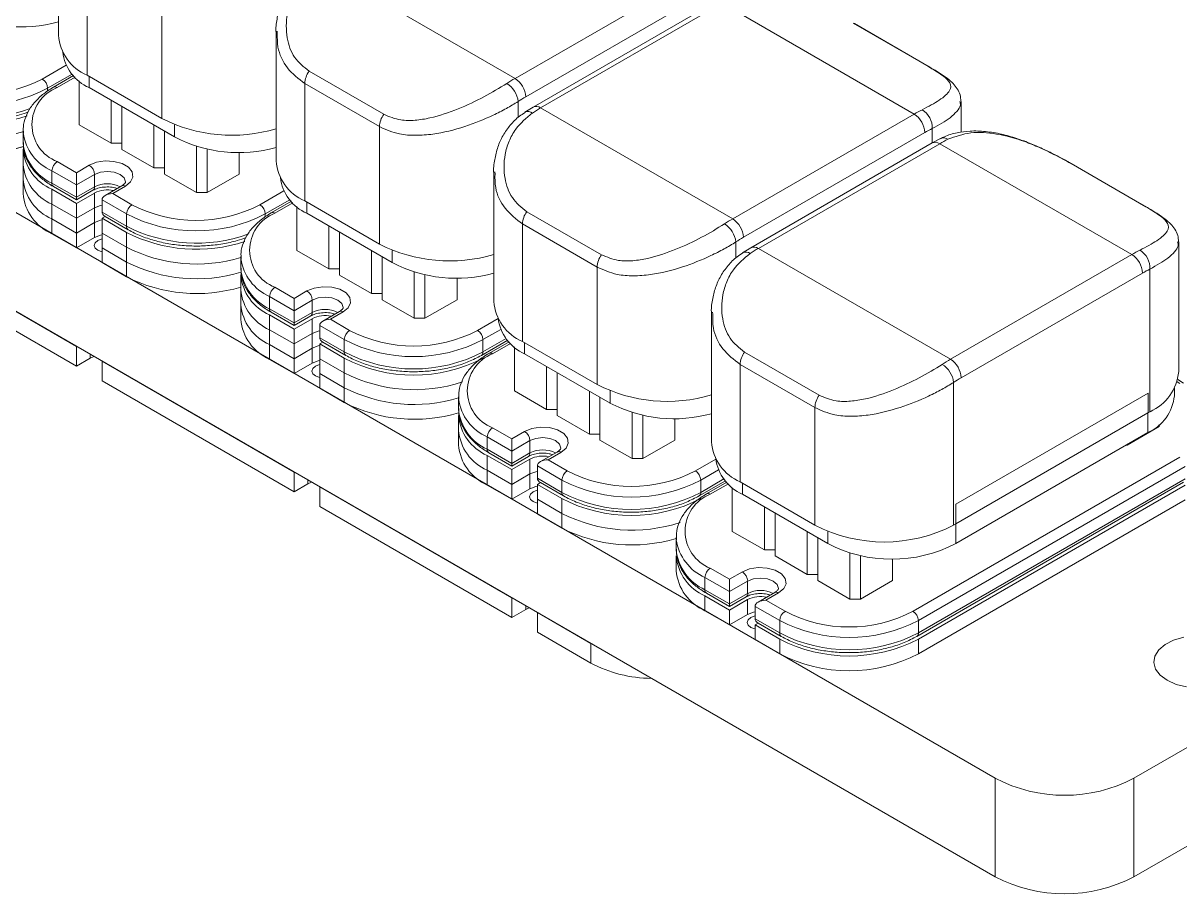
# Model space of a CAD drawing. Header units: millimetres. Extents: x 5 to 292, y 5 to 205.
# Drawn here: x 223.45 to 261.78, y 129.46 to 158.3 of the extents above; entities that cross this region are included whole.
import ezdxf

# ---------------------------------------------------------------- set-up
doc = ezdxf.new("R2010")
doc.units = ezdxf.units.MM

msp = doc.modelspace()

# ---------------------------------------------------------------- linework, layer by layer
at = {"color": 7, "linetype": 'Continuous', "lineweight": 15}
for p, q in [((188.415, 172.106), (255.661, 133.286)), ((188.415, 168.84), (255.661, 130.019)), ((224.622, 162.199), (224.622, 157.901)), ((225.573, 160.466), (225.573, 156.574)), ((233.387, 160.147), (239.751, 156.473)), ((239.751, 156.473), (245.761, 159.943)), ((246.115, 159.33), (240.104, 155.861)), ((228.048, 155.146), (228.048, 159.038)), ((246.36, 158.988), (240.349, 155.518)), ((246.61, 158.963), (240.599, 155.493)), ((246.61, 158.963), (252.974, 155.289)), ((253.433, 156.874), (250.959, 158.303)), ((253.471, 156.858), (250.996, 158.287)), ((231.834, 158.035), (231.834, 153.737)), ((231.875, 157.967), (231.872, 158.036)), ((225.128, 156.565), (224.458, 156.178)), ((225.313, 156.393), (225.313, 154.937)), ((225.573, 156.574), (228.048, 155.146)), ((232.927, 156.711), (235.402, 155.282)), ((228.473, 154.533), (225.644, 156.166)), ((235.261, 154.874), (232.786, 156.303)), ((232.786, 156.303), (232.786, 152.411)), ((226.374, 154.325), (226.374, 155.745)), ((254.527, 154.688), (254.527, 155.708)), ((226.727, 155.541), (226.727, 154.121)), ((240.349, 155.518), (240.078, 155.351)), ((240.599, 155.493), (246.963, 151.819)), ((246.963, 151.819), (252.974, 155.289)), ((225.313, 154.937), (226.374, 154.325)), ((227.788, 153.509), (227.788, 154.928)), ((235.261, 150.982), (235.261, 154.874)), ((223.455, 154.737), (223.455, 154.329)), ((223.457, 154.662), (223.455, 154.737)), ((228.141, 154.724), (228.141, 153.304)), ((253.327, 154.677), (247.317, 151.207)), ((253.847, 154.482), (253.572, 154.334)), ((223.455, 154.125), (223.455, 153.635)), ((226.727, 154.325), (226.374, 154.325)), ((226.727, 154.121), (227.788, 153.509)), ((229.202, 152.692), (229.202, 154.224)), ((229.556, 154.133), (229.556, 152.692)), ((253.572, 154.334), (247.562, 150.864)), ((253.822, 154.309), (247.812, 150.84)), ((253.822, 154.309), (260.186, 150.636)), ((224.583, 153.717), (225.22, 153.349)), ((230.616, 153.304), (230.616, 154.026)), ((223.455, 153.635), (223.455, 153.145)), ((225.22, 152.941), (224.407, 153.41)), ((224.407, 153.002), (224.407, 153.41)), ((225.22, 153.349), (225.644, 153.594)), ((228.141, 153.509), (227.788, 153.509)), ((228.141, 153.304), (229.202, 152.692)), ((229.556, 152.692), (230.616, 153.304)), ((239.047, 153.381), (239.047, 149.084)), ((239.088, 153.314), (239.084, 153.382)), ((260.646, 152.221), (258.171, 153.649)), ((260.684, 152.205), (258.209, 153.633)), ((223.455, 153.145), (223.455, 152.655)), ((224.407, 153.002), (225.22, 152.533)), ((225.821, 153.288), (225.22, 152.941)), ((225.22, 152.533), (225.22, 152.941)), ((225.821, 152.88), (225.821, 153.288)), ((226.721, 152.912), (226.172, 152.595)), ((225.22, 152.328), (224.407, 152.798)), ((224.407, 152.308), (224.407, 152.798)), ((224.458, 152.888), (225.22, 152.448)), ((225.22, 152.533), (225.821, 152.88)), ((225.22, 152.448), (225.769, 152.765)), ((225.821, 152.675), (225.22, 152.328)), ((225.821, 152.186), (225.821, 152.675)), ((226.846, 152.9), (226.422, 152.655)), ((226.422, 152.655), (227.058, 152.288)), ((229.556, 152.692), (229.202, 152.692)), ((225.22, 151.839), (224.407, 152.308)), ((224.407, 151.818), (224.407, 152.308)), ((225.22, 151.839), (225.22, 152.328)), ((225.821, 152.186), (225.22, 151.839)), ((225.821, 151.696), (225.821, 152.186)), ((226.882, 151.982), (226.068, 152.451)), ((226.068, 152.043), (226.068, 152.451)), ((232.341, 152.401), (231.671, 152.014)), ((232.526, 152.229), (232.526, 150.774)), ((232.786, 152.411), (235.261, 150.982)), ((225.22, 151.349), (224.407, 151.818)), ((224.407, 151.328), (224.407, 151.818)), ((225.22, 151.349), (225.22, 151.839)), ((226.068, 152.043), (226.882, 151.573)), ((226.068, 151.839), (226.172, 151.898)), ((226.882, 151.369), (226.068, 151.839)), ((226.068, 151.349), (226.068, 151.839)), ((226.172, 151.898), (226.933, 151.459)), ((226.882, 151.573), (226.882, 151.982)), ((235.685, 150.369), (232.857, 152.002)), ((240.14, 152.057), (242.615, 150.629)), ((225.821, 151.696), (225.22, 151.349)), ((225.821, 151.206), (225.821, 151.696)), ((233.586, 150.161), (233.586, 151.581)), ((233.94, 151.377), (233.94, 149.957)), ((242.473, 150.22), (239.998, 151.649)), ((239.998, 151.649), (239.998, 147.757)), ((218.856, 151.266), (225.22, 147.593)), ((225.22, 150.859), (224.407, 151.328)), ((225.22, 150.859), (225.22, 151.349)), ((225.821, 151.206), (225.22, 150.859)), ((226.882, 150.879), (226.068, 151.349)), ((226.068, 150.859), (226.068, 151.349)), ((226.882, 150.879), (226.882, 151.369)), ((261.739, 146.757), (261.739, 151.054)), ((218.856, 150.613), (225.22, 146.939)), ((226.882, 150.389), (226.068, 150.859)), ((226.068, 150.369), (226.068, 150.859)), ((226.882, 150.389), (226.882, 150.879)), ((232.526, 150.774), (233.586, 150.161)), ((235, 149.345), (235, 150.765)), ((247.562, 150.864), (247.29, 150.697)), ((247.812, 150.84), (254.176, 147.166)), ((254.176, 147.166), (260.186, 150.636)), ((226.882, 149.899), (226.068, 150.369)), ((226.882, 149.899), (226.882, 150.389)), ((230.667, 150.573), (230.667, 150.165)), ((230.67, 150.498), (230.667, 150.573)), ((235.354, 150.561), (235.354, 149.141)), ((230.667, 149.961), (230.667, 149.471)), ((233.94, 150.161), (233.586, 150.161)), ((233.94, 149.957), (235, 149.345)), ((236.415, 148.529), (236.415, 150.06)), ((236.768, 149.969), (236.768, 148.529)), ((237.829, 149.141), (237.829, 149.862)), ((242.473, 146.328), (242.473, 150.22)), ((260.54, 150.023), (254.529, 146.554)), ((260.787, 145.43), (260.787, 150.156)), ((230.667, 149.471), (230.667, 148.981)), ((231.796, 149.553), (232.432, 149.185)), ((232.432, 148.777), (231.619, 149.247)), ((231.619, 148.838), (231.619, 149.247)), ((232.432, 149.185), (232.857, 149.43)), ((233.033, 149.124), (232.432, 148.777)), ((233.033, 148.716), (233.033, 149.124)), ((235.354, 149.345), (235, 149.345)), ((235.354, 149.141), (236.415, 148.529)), ((236.768, 148.529), (237.829, 149.141)), ((230.667, 148.981), (230.667, 148.491)), ((231.619, 148.838), (232.432, 148.369)), ((231.671, 148.724), (232.432, 148.284)), ((232.432, 148.369), (232.432, 148.777)), ((232.432, 148.369), (233.033, 148.716)), ((233.934, 148.749), (233.384, 148.432)), ((234.059, 148.736), (233.634, 148.491)), ((246.259, 148.728), (246.259, 144.43)), ((246.3, 148.66), (246.297, 148.729)), ((232.432, 148.165), (231.619, 148.634)), ((231.619, 148.144), (231.619, 148.634)), ((232.432, 148.284), (232.982, 148.601)), ((233.033, 148.512), (232.432, 148.165)), ((233.033, 148.022), (233.033, 148.512)), ((233.634, 148.491), (234.271, 148.124)), ((236.768, 148.529), (236.415, 148.529)), ((232.432, 147.675), (231.619, 148.144)), ((231.619, 147.654), (231.619, 148.144)), ((232.432, 147.675), (232.432, 148.165)), ((233.033, 148.022), (232.432, 147.675)), ((233.033, 147.532), (233.033, 148.022)), ((234.094, 147.818), (233.281, 148.287)), ((233.281, 147.879), (233.281, 148.287)), ((225.22, 147.593), (225.22, 146.939)), ((232.432, 147.185), (231.619, 147.654)), ((231.619, 147.164), (231.619, 147.654)), ((232.432, 147.185), (232.432, 147.675)), ((233.281, 147.879), (234.094, 147.41)), ((233.281, 147.675), (233.384, 147.735)), ((234.094, 147.206), (233.281, 147.675)), ((233.281, 147.185), (233.281, 147.675)), ((233.384, 147.735), (234.146, 147.295)), ((234.094, 147.41), (234.094, 147.818)), ((238.638, 147.295), (239.508, 147.797)), ((238.69, 147.41), (238.69, 147.818)), ((239.553, 147.748), (238.883, 147.361)), ((239.738, 147.576), (239.738, 146.12)), ((239.998, 147.757), (242.473, 146.328)), ((225.22, 146.939), (225.68, 147.205)), ((225.68, 147.205), (225.799, 147.258)), ((232.432, 146.695), (231.619, 147.164)), ((233.033, 147.532), (232.432, 147.185)), ((232.432, 146.695), (232.432, 147.185)), ((233.033, 147.042), (233.033, 147.532)), ((234.094, 146.716), (233.281, 147.185)), ((233.281, 146.695), (233.281, 147.185)), ((234.094, 146.716), (234.094, 147.206)), ((242.898, 145.716), (240.069, 147.349)), ((247.352, 147.404), (249.827, 145.975)), ((226.068, 147.103), (232.432, 143.429)), ((226.068, 147.103), (226.068, 146.449)), ((233.033, 147.042), (232.432, 146.695)), ((240.799, 145.508), (240.799, 146.928)), ((249.686, 145.567), (247.211, 146.996)), ((247.211, 146.996), (247.211, 143.103)), ((226.068, 146.449), (232.432, 142.776)), ((234.094, 146.226), (233.281, 146.695)), ((233.281, 146.205), (233.281, 146.695)), ((234.094, 146.226), (234.094, 146.716)), ((241.152, 146.723), (241.152, 145.304)), ((254.282, 146.401), (254.282, 141.675)), ((261.902, 146.381), (261.707, 146.494)), ((234.094, 145.736), (233.281, 146.205)), ((234.094, 145.736), (234.094, 146.226)), ((239.738, 146.12), (240.799, 145.508)), ((242.213, 144.691), (242.213, 146.111)), ((254.359, 142.372), (260.723, 146.046)), ((260.723, 145.393), (260.723, 146.046)), ((261.595, 145.961), (261.595, 146.205)), ((237.88, 145.92), (237.88, 145.511)), ((237.882, 145.845), (237.88, 145.92)), ((242.566, 145.907), (242.566, 144.487)), ((237.88, 145.307), (237.88, 144.817)), ((241.152, 145.508), (240.799, 145.508)), ((241.152, 145.304), (242.213, 144.691)), ((243.627, 143.875), (243.627, 145.406)), ((243.981, 145.316), (243.981, 143.875)), ((249.686, 141.675), (249.686, 145.567)), ((254.282, 141.675), (260.787, 145.43)), ((260.717, 145.389), (254.353, 141.716)), ((254.359, 141.719), (260.723, 145.393)), ((260.717, 144.736), (260.717, 145.389)), ((239.008, 144.899), (239.645, 144.532)), ((245.041, 144.487), (245.041, 145.209)), ((260.034, 144.326), (261.095, 144.938)), ((261.095, 144.938), (261.095, 145.003)), ((237.88, 144.817), (237.88, 144.327)), ((239.645, 144.124), (238.832, 144.593)), ((238.832, 144.185), (238.832, 144.593)), ((239.645, 144.532), (240.069, 144.777)), ((242.566, 144.691), (242.213, 144.691)), ((242.566, 144.487), (243.627, 143.875)), ((243.981, 143.875), (245.041, 144.487)), ((260.717, 144.736), (254.353, 141.062)), ((238.832, 144.185), (239.645, 143.715)), ((240.246, 144.471), (239.645, 144.124)), ((239.645, 143.715), (239.645, 144.124)), ((240.246, 144.062), (240.246, 144.471)), ((241.146, 144.095), (240.597, 143.778)), ((260.034, 144.326), (260.006, 144.326)), ((260.034, 144.342), (260.034, 144.326)), ((239.645, 143.511), (238.832, 143.981)), ((238.832, 143.491), (238.832, 143.981)), ((238.883, 144.07), (239.645, 143.631)), ((239.645, 143.715), (240.246, 144.062)), ((239.645, 143.631), (240.194, 143.948)), ((240.246, 143.858), (239.645, 143.511)), ((240.246, 143.368), (240.246, 143.858)), ((241.271, 144.083), (240.847, 143.838)), ((240.847, 143.838), (241.483, 143.471)), ((243.981, 143.875), (243.627, 143.875)), ((252.938, 138.817), (261.777, 143.919)), ((232.432, 143.429), (232.432, 142.776)), ((239.645, 143.021), (238.832, 143.491)), ((238.832, 143.001), (238.832, 143.491)), ((239.645, 143.021), (239.645, 143.511)), ((240.246, 143.368), (239.645, 143.021)), ((240.246, 142.878), (240.246, 143.368)), ((241.307, 143.164), (240.493, 143.634)), ((240.493, 143.225), (240.493, 143.634)), ((261.954, 143.613), (253.115, 138.511)), ((232.432, 142.776), (232.892, 143.041)), ((232.892, 143.041), (233.012, 143.094)), ((239.645, 142.531), (238.832, 143.001)), ((239.645, 142.531), (239.645, 143.021)), ((240.493, 143.225), (241.307, 142.756)), ((240.493, 143.021), (240.597, 143.081)), ((241.307, 142.552), (240.493, 143.021)), ((240.493, 142.531), (240.493, 143.021)), ((240.597, 143.081), (241.358, 142.642)), ((241.307, 142.756), (241.307, 143.164)), ((245.851, 142.642), (246.721, 143.144)), ((245.903, 142.756), (245.903, 143.164)), ((246.766, 143.094), (246.096, 142.707)), ((247.211, 143.103), (249.686, 141.675)), ((253.063, 137.988), (261.902, 143.091)), ((253.115, 138.102), (261.954, 143.205)), ((261.954, 143.001), (253.115, 137.898)), ((233.281, 142.939), (239.645, 139.265)), ((233.281, 142.939), (233.281, 142.286)), ((240.246, 142.878), (239.645, 142.531)), ((246.95, 142.922), (246.95, 141.466)), ((250.11, 141.062), (247.282, 142.695)), ((233.281, 142.286), (239.645, 138.612)), ((241.307, 142.062), (240.493, 142.531)), ((240.493, 142.041), (240.493, 142.531)), ((241.307, 142.062), (241.307, 142.552)), ((248.011, 140.854), (248.011, 142.274)), ((261.954, 142.511), (253.115, 137.408)), ((254.359, 142.372), (254.359, 141.719)), ((241.307, 141.572), (240.493, 142.041)), ((241.307, 141.572), (241.307, 142.062)), ((248.365, 142.07), (248.365, 140.65)), ((246.95, 141.466), (248.011, 140.854)), ((249.425, 140.038), (249.425, 141.458)), ((254.353, 141.062), (254.353, 141.716)), ((245.092, 141.266), (245.092, 140.858)), ((245.095, 141.191), (245.092, 141.266)), ((249.779, 141.253), (249.779, 139.834)), ((245.092, 140.654), (245.092, 140.164)), ((248.365, 140.854), (248.011, 140.854)), ((248.365, 140.65), (249.425, 140.038)), ((250.84, 139.221), (250.84, 140.753)), ((251.193, 140.662), (251.193, 139.221)), ((252.254, 139.834), (252.254, 140.555)), ((246.857, 139.47), (246.044, 139.939)), ((246.044, 139.531), (246.044, 139.939)), ((246.221, 140.246), (246.857, 139.878)), ((246.857, 139.878), (247.282, 140.123)), ((249.779, 140.038), (249.425, 140.038)), ((246.044, 139.531), (246.857, 139.062)), ((247.458, 139.817), (246.857, 139.47)), ((247.458, 139.409), (247.458, 139.817)), ((249.779, 139.834), (250.84, 139.221)), ((251.193, 139.221), (252.254, 139.834)), ((239.645, 139.265), (239.645, 138.612)), ((246.857, 138.858), (246.044, 139.327)), ((246.044, 138.837), (246.044, 139.327)), ((246.096, 139.417), (246.857, 138.977)), ((246.857, 139.062), (246.857, 139.47)), ((246.857, 139.062), (247.458, 139.409)), ((246.857, 138.977), (247.407, 139.294)), ((247.458, 139.205), (246.857, 138.858)), ((247.458, 138.715), (247.458, 139.205)), ((248.359, 139.442), (247.809, 139.125)), ((248.484, 139.429), (248.059, 139.184)), ((248.059, 139.184), (248.696, 138.817)), ((251.193, 139.221), (250.84, 139.221)), ((239.645, 138.612), (240.104, 138.877)), ((240.104, 138.877), (240.224, 138.931)), ((240.493, 138.775), (242.261, 137.755)), ((240.493, 138.775), (240.493, 138.122)), ((246.857, 138.368), (246.044, 138.837)), ((246.857, 138.368), (246.857, 138.858)), ((248.519, 138.511), (247.706, 138.98)), ((247.706, 138.572), (247.706, 138.98)), ((247.458, 138.715), (246.857, 138.368)), ((247.706, 138.572), (248.519, 138.102)), ((247.706, 138.368), (247.809, 138.428)), ((248.519, 137.898), (247.706, 138.368)), ((247.706, 137.878), (247.706, 138.368)), ((247.809, 138.428), (248.571, 137.988)), ((248.519, 138.102), (248.519, 138.511)), ((253.115, 138.102), (253.115, 138.511)), ((260.257, 133.286), (269.096, 138.388)), ((240.493, 138.122), (242.261, 137.102)), ((242.261, 137.755), (242.261, 137.102)), ((248.519, 137.408), (247.706, 137.878)), ((248.519, 137.408), (248.519, 137.898)), ((253.115, 137.408), (253.115, 137.898)), ((260.257, 130.019), (269.096, 135.122)), ((255.661, 133.286), (255.661, 130.019)), ((260.257, 133.286), (260.257, 130.019))]:
    msp.add_line(p, q, dxfattribs=at)
at = {"color": 8, "linetype": 'Continuous', "lineweight": 15}
for p, q in [((224.089, 156.451), (224.883, 156.91)), ((225.082, 156.617), (224.265, 156.145)), ((225.181, 156.511), (224.583, 156.166)), ((225.644, 156.166), (225.644, 156.533)), ((224.265, 156.056), (224.265, 156.145)), ((239.857, 155.708), (239.857, 155.18)), ((228.473, 154.533), (228.473, 154.939)), ((253.575, 154.336), (253.575, 154.81)), ((231.301, 152.288), (232.096, 152.747)), ((232.294, 152.453), (231.478, 151.982)), ((232.394, 152.347), (231.796, 152.002)), ((232.857, 152.002), (232.857, 152.37)), ((231.478, 151.893), (231.478, 151.982)), ((247.069, 151.055), (247.069, 150.526)), ((235.685, 150.369), (235.685, 150.776)), ((238.513, 148.124), (239.192, 148.516)), ((239.278, 148.157), (238.69, 147.818)), ((238.69, 147.41), (239.461, 147.855)), ((239.606, 147.694), (239.008, 147.348)), ((240.069, 147.349), (240.069, 147.716)), ((225.68, 147.327), (225.68, 147.205)), ((261.777, 146.369), (261.687, 146.421)), ((242.898, 145.716), (242.898, 146.122)), ((245.726, 143.471), (246.405, 143.862)), ((246.491, 143.504), (245.903, 143.164)), ((232.892, 143.164), (232.892, 143.041)), ((245.903, 142.756), (246.673, 143.201)), ((246.819, 143.04), (246.221, 142.695)), ((247.282, 142.695), (247.282, 143.063)), ((250.11, 141.062), (250.11, 141.468)), ((240.104, 139), (240.104, 138.877))]:
    msp.add_line(p, q, dxfattribs=at)
at = {"color": 7, "linetype": 'Continuous', "lineweight": 15, "flags": 128}
for points in [[(250.996, 158.287), (250.99, 158.291), (250.959, 158.303)], [(253.433, 156.874), (253.465, 156.862), (253.471, 156.858)], [(225.644, 153.594), (225.886, 153.692), (226.171, 153.736), (226.465, 153.721), (226.733, 153.649), (226.941, 153.529), (227.066, 153.374), (227.092, 153.204), (227.016, 153.04), (226.846, 152.9)], [(225.22, 153.349), (225.22, 153.311), (225.22, 153.267), (225.22, 153.22), (225.22, 153.17), (225.22, 153.12), (225.22, 153.07), (225.22, 153.023), (225.22, 152.979), (225.22, 152.941)], [(258.209, 153.633), (258.202, 153.637), (258.171, 153.649)], [(225.22, 152.533), (225.22, 152.497), (225.22, 152.47), (225.22, 152.454), (225.22, 152.448), (225.22, 152.448)], [(226.068, 152.272), (226.016, 152.261), (225.821, 152.186)], [(226.068, 152.272), (226.016, 152.261), (225.821, 152.186)], [(260.646, 152.221), (260.677, 152.208), (260.684, 152.205)], [(226.068, 151.782), (226.016, 151.771), (225.821, 151.696)], [(226.068, 151.782), (226.016, 151.771), (225.821, 151.696)], [(226.068, 151.156), (226.057, 151.154), (225.927, 151.104), (225.84, 151.029), (225.81, 150.94), (225.84, 150.852), (225.927, 150.777)], [(226.068, 151.292), (226.016, 151.281), (225.821, 151.206)], [(225.927, 150.777), (226.057, 150.727), (226.068, 150.724)], [(232.857, 149.43), (233.098, 149.528), (233.384, 149.572), (233.678, 149.557), (233.945, 149.485), (234.154, 149.365), (234.279, 149.21), (234.304, 149.041), (234.228, 148.876), (234.059, 148.736)], [(232.432, 149.185), (232.432, 149.147), (232.432, 149.103), (232.432, 149.056), (232.432, 149.006), (232.432, 148.956), (232.432, 148.907), (232.432, 148.859), (232.432, 148.816), (232.432, 148.777)], [(232.432, 148.369), (232.432, 148.333), (232.432, 148.306), (232.432, 148.29), (232.432, 148.284), (232.432, 148.284)], [(233.281, 148.108), (233.228, 148.097), (233.033, 148.022)], [(233.281, 148.108), (233.228, 148.097), (233.033, 148.022)], [(233.281, 147.618), (233.228, 147.607), (233.033, 147.532)], [(233.281, 147.618), (233.228, 147.607), (233.033, 147.532)], [(233.281, 146.993), (233.269, 146.99), (233.139, 146.94), (233.053, 146.865), (233.022, 146.777), (233.053, 146.688), (233.139, 146.613)], [(233.278, 147.128), (233.228, 147.117), (233.033, 147.042)], [(233.139, 146.613), (233.269, 146.563), (233.281, 146.561)], [(240.069, 144.777), (240.311, 144.875), (240.596, 144.919), (240.89, 144.904), (241.158, 144.832), (241.366, 144.711), (241.491, 144.557), (241.517, 144.387), (241.441, 144.222), (241.271, 144.083)], [(239.645, 144.532), (239.645, 144.493), (239.645, 144.45), (239.645, 144.402), (239.645, 144.353), (239.645, 144.303), (239.645, 144.253), (239.645, 144.206), (239.645, 144.162), (239.645, 144.124)], [(239.645, 143.715), (239.645, 143.679), (239.645, 143.653), (239.645, 143.636), (239.645, 143.631), (239.645, 143.631)], [(240.493, 143.454), (240.441, 143.443), (240.246, 143.368)], [(240.493, 143.454), (240.441, 143.443), (240.246, 143.368)], [(240.493, 142.964), (240.441, 142.953), (240.246, 142.878)], [(240.493, 142.829), (240.482, 142.826), (240.352, 142.776), (240.265, 142.701), (240.235, 142.613), (240.265, 142.525), (240.352, 142.45)], [(240.352, 142.45), (240.482, 142.4), (240.493, 142.397)], [(247.282, 140.123), (247.523, 140.221), (247.809, 140.265), (248.103, 140.25), (248.37, 140.178), (248.579, 140.058), (248.704, 139.903), (248.729, 139.733), (248.653, 139.569), (248.484, 139.429)], [(246.857, 139.878), (246.857, 139.84), (246.857, 139.796), (246.857, 139.749), (246.857, 139.699), (246.857, 139.649), (246.857, 139.599), (246.857, 139.552), (246.857, 139.509), (246.857, 139.47)], [(246.857, 139.062), (246.857, 139.026), (246.857, 138.999), (246.857, 138.983), (246.857, 138.977), (246.857, 138.977)], [(247.706, 138.801), (247.653, 138.79), (247.458, 138.715)], [(247.706, 138.665), (247.694, 138.663), (247.564, 138.613), (247.478, 138.538), (247.447, 138.449), (247.478, 138.361), (247.564, 138.286)], [(247.564, 138.286), (247.694, 138.236), (247.706, 138.233)], [(261.906, 137.958), (261.571, 137.859), (261.289, 137.716), (261.077, 137.536), (260.95, 137.332), (260.914, 137.116), (260.973, 136.901), (261.123, 136.702), (261.353, 136.531)], [(261.353, 136.531), (261.65, 136.398), (261.995, 136.311)]]:
    msp.add_lwpolyline(points, dxfattribs=at)
at = {"color": 8, "linetype": 'Continuous', "lineweight": 15, "flags": 128}
for points in [[(226.845, 153.044), (226.8, 153.175), (226.669, 153.288), (226.475, 153.363), (226.245, 153.389), (226.016, 153.363), (225.821, 153.288)], [(234.058, 148.88), (234.012, 149.012), (233.882, 149.124), (233.687, 149.199), (233.458, 149.226), (233.228, 149.199), (233.033, 149.124)], [(241.27, 144.226), (241.224, 144.358), (241.094, 144.471), (240.9, 144.546), (240.67, 144.572), (240.441, 144.546), (240.246, 144.471)], [(248.483, 139.573), (248.437, 139.705), (248.307, 139.817), (248.112, 139.892), (247.883, 139.918), (247.653, 139.892), (247.458, 139.817)]]:
    msp.add_lwpolyline(points, dxfattribs=at)
at = {"color": 7, "linetype": 'Continuous', "lineweight": 15}
for centre, radius, start, end in [((223.39, 162.802), 4.625, 242.5821, 285.4499), ((226.207, 158.034), 1.591, 184.7822, 246.538), ((226.24, 157.525), 1.484, 186.9058, 246.3328), ((221.967, 160.523), 4.591, 242.4806, 297.5195), ((223.881, 156.128), 0.384, 2.605, 57.3951), ((233.535, 156.272), 0.75, 144.149, 177.6386), ((242.56, 151.612), 5.615, 120.0245, 123.2789), ((239.337, 155.826), 0.768, 2.6057, 57.3943), ((221.967, 160.556), 4.974, 242.4805, 297.5195), ((225.061, 154.941), 1.315, 111.3126, 248.6874), ((239.044, 155.613), 0.818, 6.6843, 57.8762), ((242.666, 151.429), 5.119, 120.0243, 123.2789), ((221.988, 160.08), 5.104, 242.9831, 288.2243), ((236.01, 154.843), 0.75, 144.149, 177.6386), ((243.409, 150.632), 5.614, 120.0243, 123.2789), ((255.512, 150.898), 5.072, 116.5446, 120.0274), ((252.56, 154.642), 0.768, 2.6061, 57.394), ((252.848, 154.827), 0.727, 358.6985, 56.893), ((221.988, 159.595), 5.108, 243.0039, 286.9091), ((230.367, 159.698), 5.109, 243.0069, 286.6858), ((221.988, 159.105), 5.108, 243.0035, 286.935), ((221.988, 159.105), 5.109, 243.0063, 286.7282), ((230.602, 158.638), 4.625, 242.5821, 285.4499), ((255.642, 150.673), 4.625, 116.5448, 120.0271), ((256.361, 149.918), 5.072, 116.5449, 120.0272), ((225.04, 154.257), 1.591, 184.7822, 246.538), ((224.791, 153.393), 0.384, 122.6055, 177.3946), ((233.419, 153.87), 1.591, 184.7826, 246.5376), ((225.04, 153.767), 1.591, 184.7822, 246.538), ((225.437, 153.27), 0.384, 2.605, 57.3951), ((225.04, 153.277), 1.591, 184.7822, 246.538), ((233.452, 153.362), 1.484, 186.9058, 246.3328), ((225.04, 152.787), 1.591, 184.7822, 246.538), ((226.248, 151.842), 0.937, 77.5006, 117.0941), ((227.265, 151.964), 0.384, 122.6055, 177.3946), ((229.18, 156.359), 4.591, 242.4806, 297.5195), ((231.094, 151.964), 0.384, 2.6055, 57.3946), ((229.18, 156.393), 4.974, 242.4806, 297.5195), ((232.274, 150.777), 1.315, 111.3125, 248.6874), ((240.748, 151.618), 0.75, 144.1491, 177.6385), ((249.773, 146.959), 5.614, 120.0243, 123.2789), ((246.549, 151.172), 0.768, 2.6061, 57.394), ((246.257, 150.959), 0.818, 6.6848, 57.8756), ((229.2, 155.916), 5.104, 242.9832, 288.2242), ((249.879, 146.775), 5.12, 120.0245, 123.2787), ((229.2, 155.432), 5.109, 243.0069, 286.6858), ((237.58, 155.534), 5.109, 243.0068, 286.6859), ((243.222, 150.19), 0.75, 144.1491, 177.6385), ((250.622, 145.978), 5.615, 120.0245, 123.2787), ((262.725, 146.244), 5.072, 116.5449, 120.0272), ((259.772, 149.988), 0.768, 2.605, 57.3946), ((260.061, 150.173), 0.727, 358.6974, 56.8936), ((229.2, 154.942), 5.109, 243.0064, 286.7281), ((237.815, 154.475), 4.625, 242.582, 285.45), ((229.2, 154.452), 5.109, 243.0064, 286.7281), ((232.253, 150.094), 1.591, 184.7825, 246.5376), ((262.854, 146.019), 4.625, 116.5448, 120.0271), ((232.253, 149.604), 1.591, 184.7825, 246.5376), ((232.003, 149.229), 0.384, 122.6055, 177.3946), ((232.65, 149.107), 0.384, 2.6053, 57.3948), ((240.632, 149.216), 1.591, 184.7823, 246.5379), ((232.253, 149.114), 1.591, 184.7825, 246.5376), ((232.253, 148.624), 1.591, 184.7825, 246.5376), ((233.46, 147.678), 0.937, 77.5006, 117.0941), ((240.665, 148.708), 1.484, 186.9058, 246.3328), ((234.478, 147.8), 0.384, 122.6055, 177.3946), ((236.392, 152.196), 4.591, 242.4805, 297.5194), ((238.306, 147.8), 0.384, 2.6061, 57.394), ((236.392, 152.229), 4.974, 242.4806, 297.5194), ((236.392, 151.821), 4.974, 242.4806, 297.5194), ((236.392, 151.616), 4.974, 242.4806, 297.5194), ((239.486, 146.124), 1.315, 111.3126, 248.6874), ((247.96, 146.965), 0.75, 144.149, 177.6386), ((256.986, 142.304), 5.615, 120.0245, 123.2787), ((253.762, 146.519), 0.768, 2.605, 57.3946), ((253.469, 146.306), 0.818, 6.6838, 57.8762), ((236.413, 151.263), 5.104, 242.9832, 288.2242), ((257.091, 142.121), 5.12, 120.0245, 123.2787), ((260.115, 146.918), 1.633, 294.3332, 354.3466), ((236.413, 150.778), 5.109, 243.0068, 286.6859), ((244.792, 150.881), 5.109, 243.0068, 286.686), ((236.413, 150.288), 5.109, 243.0063, 286.7281), ((245.027, 149.821), 4.625, 242.582, 285.45), ((250.435, 145.536), 0.75, 144.149, 177.6386), ((260.096, 146.109), 1.507, 294.3334, 354.3463), ((239.465, 145.44), 1.591, 184.7822, 246.538), ((239.215, 144.576), 0.384, 122.6055, 177.3946), ((239.465, 144.95), 1.591, 184.7822, 246.538), ((239.862, 144.453), 0.384, 2.6061, 57.394), ((239.465, 144.46), 1.591, 184.7822, 246.538), ((247.844, 144.563), 1.591, 184.7826, 246.5377), ((240.673, 143.024), 0.937, 77.5003, 117.0944), ((247.877, 144.055), 1.484, 186.9063, 246.3323), ((241.69, 143.147), 0.384, 122.6055, 177.3946), ((243.605, 147.542), 4.591, 242.4806, 297.5194), ((245.519, 143.147), 0.384, 2.6067, 57.3939), ((243.605, 147.575), 4.974, 242.4806, 297.5194), ((243.605, 147.167), 4.974, 242.4806, 297.5194), ((246.699, 141.47), 1.315, 111.3124, 248.6875), ((243.605, 146.963), 4.974, 242.4806, 297.5194), ((243.625, 146.609), 5.104, 242.9831, 288.2243), ((243.625, 146.124), 5.109, 243.0068, 286.686), ((251.984, 146.086), 4.974, 242.4805, 297.5196), ((252.231, 145.134), 4.591, 242.4805, 297.5195), ((246.678, 140.786), 1.591, 184.7825, 246.5377), ((246.678, 140.296), 1.591, 184.7825, 246.5377), ((246.428, 139.922), 0.384, 122.6053, 177.3947), ((247.075, 139.799), 0.384, 2.6055, 57.3942), ((247.885, 138.371), 0.937, 77.5006, 117.0941), ((248.903, 138.493), 0.384, 122.6053, 177.3947), ((250.817, 142.889), 4.591, 242.4806, 297.5194), ((252.731, 138.493), 0.384, 2.6044, 57.3953), ((250.817, 142.922), 4.974, 242.4805, 297.5196), ((250.817, 142.513), 4.974, 242.4805, 297.5196), ((250.817, 142.309), 4.974, 242.4805, 297.5196), ((250.817, 141.819), 4.974, 242.4805, 297.5196), ((244.301, 140.959), 4.363, 242.1287, 269.5845), ((257.959, 137.696), 4.974, 242.4805, 297.5196), ((257.959, 134.43), 4.974, 242.4805, 297.5196)]:
    msp.add_arc(centre, radius, start, end, dxfattribs=at)
at = {"color": 8, "linetype": 'Continuous', "lineweight": 15}
for centre, radius, start, end in [((224.511, 156.073), 0.118, 52.1221, 116.5826), ((221.987, 160.277), 5.097, 242.9578, 289.4759), ((240.183, 155.137), 0.238, 52.5088, 116.1639), ((240.453, 155.289), 0.252, 54.3842, 114.2912), ((225.06, 154.891), 1.619, 188.1472, 246.2103), ((253.946, 154.241), 0.26, 55.3867, 111.998), ((225.079, 154.49), 1.633, 185.6533, 245.6669), ((253.676, 154.105), 0.251, 54.3821, 114.3078), ((224.531, 152.989), 0.125, 174.1283, 234.5592), ((226.245, 152.06), 0.923, 62.8248, 117.3772), ((226.773, 152.798), 0.126, 54.3825, 114.3062), ((225.703, 152.864), 0.119, 303.3385, 7.3562), ((231.724, 151.909), 0.118, 52.1205, 116.5843), ((227.001, 151.558), 0.12, 172.8752, 235.8274), ((229.199, 156.113), 5.097, 242.9579, 289.4758), ((247.396, 150.483), 0.238, 52.5092, 116.1635), ((247.665, 150.635), 0.251, 54.383, 114.293), ((232.272, 150.728), 1.619, 188.1478, 246.2097), ((232.292, 150.326), 1.633, 185.6536, 245.6666), ((231.743, 148.826), 0.125, 174.1283, 234.5592), ((232.915, 148.701), 0.12, 303.3734, 7.3212), ((233.458, 147.896), 0.923, 62.8248, 117.3772), ((233.985, 148.634), 0.126, 54.3835, 114.3063), ((234.213, 147.395), 0.12, 172.8752, 235.8274), ((238.572, 147.394), 0.119, 303.8049, 7.4898), ((238.936, 147.255), 0.118, 52.1221, 116.5826), ((239.485, 146.074), 1.619, 188.1473, 246.2102), ((239.504, 145.672), 1.633, 185.6533, 245.6669), ((238.956, 144.172), 0.125, 174.1283, 234.5592), ((240.67, 143.243), 0.923, 62.8245, 117.3774), ((241.198, 143.981), 0.126, 54.3821, 114.3078), ((240.127, 144.047), 0.12, 303.3806, 7.3142), ((241.426, 142.741), 0.12, 172.875, 235.8276), ((245.785, 142.741), 0.119, 303.8047, 7.49), ((246.148, 142.591), 0.127, 54.7504, 113.9517), ((246.697, 141.42), 1.619, 188.1472, 246.2103), ((246.717, 141.019), 1.633, 185.6536, 245.6666), ((246.168, 139.518), 0.125, 174.1282, 234.5593), ((247.883, 138.589), 0.923, 62.8248, 117.3772), ((247.34, 139.393), 0.12, 303.3805, 7.3143), ((248.41, 139.327), 0.126, 54.3825, 114.3062), ((248.639, 138.088), 0.121, 173.0048, 235.6976), ((252.997, 138.087), 0.119, 303.8065, 7.4938)]:
    msp.add_arc(centre, radius, start, end, dxfattribs=at)
at = {"color": 7, "linetype": 'Continuous', "lineweight": 15}
for centre, start_param, end_param in [((226.422, 152.451), 1.570796, 3.141593), ((226.422, 152.043), 3.141593, 3.927072), ((233.634, 148.287), 1.570796, 3.141593), ((233.634, 147.879), 3.141593, 3.927072), ((240.847, 143.634), 1.570796, 3.141593), ((240.847, 143.225), 3.141593, 3.927072), ((248.059, 138.98), 1.570796, 3.141593), ((248.059, 138.572), 3.141593, 3.927072)]:
    msp.add_ellipse(centre, major_axis=(0.354, 0), ratio=0.577382, start_param=start_param, end_param=end_param, dxfattribs=at)
for points, knots in [([(232.872, 159.996), (232.808, 159.956), (232.622, 159.841), (232.373, 159.583), (232.131, 159.239), (231.957, 158.851), (231.857, 158.432), (231.819, 158.127), (231.837, 157.969), (231.838, 157.958)], [0, 0, 0, 0, 0.0923186, 0.266279, 0.4417974, 0.6175778, 0.7989145, 0.9863869, 1, 1, 1, 1]), ([(233.116, 159.98), (232.914, 159.814), (232.591, 159.548), (232.329, 159.047), (232.164, 158.5), (232.161, 157.842), (232.396, 157.137), (232.751, 156.852), (232.927, 156.711)], [0, 0, 0, 0, 0.19933, 0.318616, 0.437955, 0.643951, 0.823362, 1, 1, 1, 1]), ([(253.245, 155.435), (253.447, 155.543), (253.768, 155.713), (254.031, 155.917), (254.197, 156.107), (254.2, 156.309), (253.964, 156.552), (253.609, 156.768), (253.433, 156.874)], [0, 0, 0, 0, 0.199327, 0.316793, 0.437962, 0.643955, 0.823364, 1, 1, 1, 1]), ([(254.521, 155.716), (254.516, 155.787), (254.506, 155.937), (254.403, 156.137), (254.258, 156.315), (254.067, 156.479), (253.82, 156.649), (253.615, 156.777), (253.485, 156.849), (253.466, 156.86)], [0, 0, 0, 0, 0.128222, 0.270475, 0.420662, 0.601082, 0.794959, 0.968486, 1, 1, 1, 1]), ([(224.458, 156.178), (224.393, 156.138), (224.205, 156.024), (223.939, 155.805), (223.691, 155.515), (223.529, 155.199), (223.449, 154.906), (223.462, 154.723), (223.467, 154.651)], [0, 0, 0, 0, 0.1035266, 0.2996921, 0.4957284, 0.6889821, 0.8770694, 1, 1, 1, 1]), ([(235.402, 155.282), (235.585, 155.205), (235.903, 155.071), (236.439, 155.075), (237.077, 155.175), (237.857, 155.441), (238.749, 155.858), (239.235, 156.156), (239.479, 156.306)], [0, 0, 0, 0, 0.152328, 0.265817, 0.379543, 0.593125, 0.794797, 1, 1, 1, 1]), ([(219.721, 155.623), (219.789, 155.585), (219.986, 155.477), (220.351, 155.33), (220.82, 155.198), (221.319, 155.112), (221.833, 155.075), (222.351, 155.087), (222.857, 155.149), (223.29, 155.239), (223.532, 155.327), (223.627, 155.361)], [0, 0, 0, 0, 0.06514, 0.187884, 0.310438, 0.432745, 0.554875, 0.676953, 0.799113, 0.921469, 1, 1, 1, 1]), ([(239.857, 155.708), (239.729, 155.63), (239.474, 155.474), (238.89, 155.18), (238.067, 154.848), (237.181, 154.626), (236.458, 154.573), (235.841, 154.615), (235.474, 154.779), (235.261, 154.874)], [0, 0, 0, 0, 0.099417, 0.198864, 0.394855, 0.606288, 0.722753, 0.839101, 1, 1, 1, 1]), ([(240.085, 155.342), (240.02, 155.302), (239.834, 155.187), (239.586, 154.929), (239.343, 154.585), (239.169, 154.197), (239.07, 153.778), (239.031, 153.473), (239.049, 153.315), (239.05, 153.304)], [0, 0, 0, 0, 0.0923185, 0.2662787, 0.4417973, 0.6175776, 0.7989136, 0.9863859, 1, 1, 1, 1]), ([(240.328, 155.326), (240.126, 155.16), (239.804, 154.895), (239.541, 154.393), (239.376, 153.846), (239.374, 153.188), (239.609, 152.484), (239.964, 152.199), (240.14, 152.057)], [0, 0, 0, 0, 0.19933, 0.318616, 0.437955, 0.64395, 0.823362, 1, 1, 1, 1]), ([(258.154, 153.663), (258.113, 153.687), (257.966, 153.772), (257.671, 153.929), (257.275, 154.124), (256.84, 154.316), (256.367, 154.492), (255.86, 154.636), (255.34, 154.723), (254.847, 154.74), (254.389, 154.679), (254.06, 154.591), (253.892, 154.498), (253.852, 154.475)], [0, 0, 0, 0, 0.035928, 0.127435, 0.220139, 0.317057, 0.421883, 0.532857, 0.648129, 0.762384, 0.86067, 0.966354, 1, 1, 1, 1]), ([(258.171, 153.649), (257.989, 153.751), (257.67, 153.928), (257.134, 154.183), (256.497, 154.443), (255.716, 154.659), (254.824, 154.719), (254.339, 154.544), (254.094, 154.456)], [0, 0, 0, 0, 0.152328, 0.265816, 0.379543, 0.593126, 0.794797, 1, 1, 1, 1]), ([(223.464, 154.352), (223.463, 154.28), (223.459, 154.101), (223.548, 153.821), (223.712, 153.524), (223.953, 153.249), (224.211, 153.038), (224.395, 152.926), (224.458, 152.888)], [0, 0, 0, 0, 0.1269267, 0.3147051, 0.5036598, 0.6969614, 0.8948887, 1, 1, 1, 1]), ([(226.845, 153.043), (226.845, 153.043), (226.849, 153.032), (226.843, 153.022), (226.795, 152.958), (226.739, 152.923), (226.721, 152.912)], [0, 0, 0, 0, 0.002152, 0.450251, 0.82587, 1, 1, 1, 1]), ([(225.769, 152.765), (225.793, 152.778), (225.863, 152.814), (226.024, 152.862), (226.241, 152.881), (226.437, 152.868), (226.534, 152.836), (226.568, 152.824)], [0, 0, 0, 0, 0.124323, 0.360315, 0.608396, 0.859769, 1, 1, 1, 1]), ([(260.458, 150.782), (260.66, 150.889), (260.98, 151.06), (261.244, 151.263), (261.409, 151.453), (261.412, 151.655), (261.177, 151.899), (260.822, 152.114), (260.646, 152.221)], [0, 0, 0, 0, 0.199328, 0.316793, 0.437961, 0.643955, 0.823364, 1, 1, 1, 1]), ([(261.734, 151.062), (261.729, 151.133), (261.719, 151.283), (261.615, 151.483), (261.47, 151.661), (261.28, 151.826), (261.033, 151.995), (260.827, 152.123), (260.698, 152.196), (260.678, 152.207)], [0, 0, 0, 0, 0.128222, 0.270475, 0.420662, 0.601082, 0.794959, 0.968486, 1, 1, 1, 1]), ([(231.671, 152.014), (231.606, 151.975), (231.417, 151.86), (231.151, 151.641), (230.904, 151.351), (230.741, 151.036), (230.662, 150.742), (230.674, 150.559), (230.679, 150.487)], [0, 0, 0, 0, 0.103527, 0.299692, 0.495728, 0.688983, 0.87707, 1, 1, 1, 1]), ([(226.933, 151.459), (227.002, 151.422), (227.198, 151.314), (227.563, 151.167), (228.033, 151.034), (228.531, 150.949), (229.046, 150.912), (229.563, 150.923), (230.07, 150.985), (230.502, 151.076), (230.745, 151.163), (230.84, 151.198)], [0, 0, 0, 0, 0.06514, 0.187884, 0.310437, 0.432745, 0.554875, 0.676953, 0.799113, 0.921469, 1, 1, 1, 1]), ([(242.615, 150.629), (242.797, 150.552), (243.115, 150.418), (243.652, 150.421), (244.289, 150.522), (245.07, 150.787), (245.962, 151.204), (246.447, 151.502), (246.692, 151.652)], [0, 0, 0, 0, 0.152328, 0.265817, 0.379543, 0.593125, 0.794797, 1, 1, 1, 1]), ([(247.069, 151.055), (246.942, 150.976), (246.687, 150.82), (246.103, 150.526), (245.279, 150.194), (244.393, 149.972), (243.671, 149.919), (243.053, 149.962), (242.686, 150.125), (242.473, 150.22)], [0, 0, 0, 0, 0.099417, 0.198864, 0.394855, 0.606287, 0.722753, 0.839101, 1, 1, 1, 1]), ([(247.297, 150.688), (247.233, 150.649), (247.047, 150.534), (246.798, 150.276), (246.556, 149.932), (246.382, 149.544), (246.282, 149.125), (246.244, 148.82), (246.262, 148.661), (246.263, 148.651)], [0, 0, 0, 0, 0.0923185, 0.2662785, 0.4417974, 0.6175776, 0.7989135, 0.986385, 1, 1, 1, 1]), ([(247.541, 150.672), (247.339, 150.506), (247.016, 150.241), (246.754, 149.74), (246.589, 149.193), (246.586, 148.535), (246.821, 147.83), (247.176, 147.545), (247.352, 147.404)], [0, 0, 0, 0, 0.19933, 0.318616, 0.437955, 0.64395, 0.823362, 1, 1, 1, 1]), ([(230.677, 150.189), (230.675, 150.116), (230.672, 149.938), (230.76, 149.658), (230.924, 149.361), (231.165, 149.085), (231.423, 148.875), (231.607, 148.763), (231.671, 148.724)], [0, 0, 0, 0, 0.1269278, 0.3147063, 0.503661, 0.6969627, 0.8948887, 1, 1, 1, 1]), ([(232.982, 148.601), (233.006, 148.614), (233.075, 148.651), (233.236, 148.698), (233.453, 148.718), (233.65, 148.704), (233.746, 148.672), (233.781, 148.661)], [0, 0, 0, 0, 0.124323, 0.360315, 0.608399, 0.859773, 1, 1, 1, 1]), ([(234.058, 148.879), (234.058, 148.879), (234.061, 148.869), (234.056, 148.858), (234.007, 148.795), (233.951, 148.76), (233.934, 148.749)], [0, 0, 0, 0, 0.002152, 0.450252, 0.825868, 1, 1, 1, 1]), ([(234.146, 147.295), (234.214, 147.258), (234.411, 147.15), (234.776, 147.003), (235.245, 146.87), (235.744, 146.785), (236.258, 146.748), (236.775, 146.76), (237.284, 146.82), (237.769, 146.929), (238.232, 147.083), (238.501, 147.223), (238.638, 147.295)], [0, 0, 0, 0, 0.0555411, 0.1601954, 0.264688, 0.3689707, 0.4731018, 0.5771891, 0.681346, 0.78567, 0.8902938, 1, 1, 1, 1]), ([(238.883, 147.361), (238.818, 147.321), (238.63, 147.206), (238.364, 146.987), (238.116, 146.697), (237.954, 146.382), (237.874, 146.089), (237.887, 145.906), (237.892, 145.833)], [0, 0, 0, 0, 0.103527, 0.299692, 0.495728, 0.688982, 0.87707, 1, 1, 1, 1]), ([(249.827, 145.975), (250.01, 145.898), (250.328, 145.764), (250.864, 145.767), (251.502, 145.868), (252.282, 146.134), (253.174, 146.551), (253.66, 146.848), (253.904, 146.999)], [0, 0, 0, 0, 0.152328, 0.265817, 0.379543, 0.593125, 0.794797, 1, 1, 1, 1]), ([(254.282, 146.401), (254.154, 146.323), (253.899, 146.166), (253.315, 145.872), (252.492, 145.541), (251.606, 145.319), (250.883, 145.266), (250.266, 145.308), (249.899, 145.472), (249.686, 145.567)], [0, 0, 0, 0, 0.099417, 0.198864, 0.394855, 0.606287, 0.722753, 0.839101, 1, 1, 1, 1]), ([(237.889, 145.535), (237.888, 145.463), (237.884, 145.284), (237.973, 145.004), (238.137, 144.707), (238.378, 144.432), (238.636, 144.221), (238.82, 144.109), (238.883, 144.07)], [0, 0, 0, 0, 0.126928, 0.314705, 0.503661, 0.696963, 0.894889, 1, 1, 1, 1]), ([(241.27, 144.226), (241.27, 144.226), (241.274, 144.215), (241.268, 144.205), (241.22, 144.141), (241.164, 144.106), (241.146, 144.095)], [0, 0, 0, 0, 0.002153, 0.450248, 0.825868, 1, 1, 1, 1]), ([(240.194, 143.948), (240.218, 143.96), (240.288, 143.997), (240.449, 144.044), (240.666, 144.064), (240.862, 144.051), (240.959, 144.018), (240.993, 144.007)], [0, 0, 0, 0, 0.124323, 0.360316, 0.6084, 0.859769, 1, 1, 1, 1]), ([(241.358, 142.642), (241.427, 142.604), (241.623, 142.497), (241.988, 142.349), (242.458, 142.217), (242.956, 142.131), (243.471, 142.094), (243.988, 142.106), (244.496, 142.167), (244.982, 142.275), (245.445, 142.429), (245.713, 142.57), (245.851, 142.642)], [0, 0, 0, 0, 0.05554, 0.160195, 0.264687, 0.368971, 0.473102, 0.577189, 0.681346, 0.78567, 0.890294, 1, 1, 1, 1]), ([(246.096, 142.707), (246.031, 142.668), (245.842, 142.553), (245.576, 142.334), (245.329, 142.044), (245.166, 141.728), (245.087, 141.435), (245.099, 141.252), (245.104, 141.18)], [0, 0, 0, 0, 0.103527, 0.299692, 0.495728, 0.688982, 0.877069, 1, 1, 1, 1]), ([(245.102, 140.881), (245.1, 140.809), (245.097, 140.63), (245.185, 140.351), (245.349, 140.053), (245.59, 139.778), (245.848, 139.567), (246.032, 139.455), (246.096, 139.417)], [0, 0, 0, 0, 0.126929, 0.314707, 0.50366, 0.696963, 0.894887, 1, 1, 1, 1]), ([(248.483, 139.572), (248.483, 139.572), (248.486, 139.561), (248.481, 139.551), (248.432, 139.487), (248.376, 139.453), (248.359, 139.442)], [0, 0, 0, 0, 0.002153, 0.450253, 0.825868, 1, 1, 1, 1]), ([(247.407, 139.294), (247.431, 139.307), (247.5, 139.343), (247.661, 139.391), (247.878, 139.41), (248.075, 139.397), (248.171, 139.365), (248.206, 139.353)], [0, 0, 0, 0, 0.124323, 0.360316, 0.608397, 0.859769, 1, 1, 1, 1]), ([(248.571, 137.988), (248.639, 137.951), (248.836, 137.843), (249.201, 137.696), (249.67, 137.563), (250.169, 137.478), (250.683, 137.441), (251.2, 137.453), (251.709, 137.513), (252.194, 137.622), (252.657, 137.776), (252.926, 137.916), (253.063, 137.988)], [0, 0, 0, 0, 0.05554, 0.160195, 0.264687, 0.368971, 0.473102, 0.577189, 0.681345, 0.78567, 0.890294, 1, 1, 1, 1])]:
    msp.add_open_spline(points, degree=3, knots=knots, dxfattribs=at)
at = {"color": 8, "linetype": 'Continuous', "lineweight": 15}
for points, knots in [([(232.786, 156.303), (232.579, 156.462), (232.168, 156.78), (231.871, 157.409), (231.874, 157.814), (231.875, 157.967)], [0, 0, 0, 0, 0.386185, 0.767153, 1, 1, 1, 1]), ([(254.489, 155.711), (254.5, 155.668), (254.528, 155.559), (254.395, 155.381), (254.139, 155.127), (253.792, 154.932), (253.575, 154.81)], [0, 0, 0, 0, 0.154851, 0.38595, 0.616913, 1, 1, 1, 1]), ([(239.998, 151.649), (239.792, 151.809), (239.381, 152.126), (239.083, 152.755), (239.086, 153.16), (239.088, 153.314)], [0, 0, 0, 0, 0.386185, 0.767153, 1, 1, 1, 1]), ([(261.701, 151.058), (261.712, 151.014), (261.741, 150.905), (261.607, 150.727), (261.352, 150.473), (261.004, 150.278), (260.787, 150.156)], [0, 0, 0, 0, 0.154853, 0.38595, 0.616914, 1, 1, 1, 1]), ([(247.211, 146.996), (247.004, 147.155), (246.593, 147.472), (246.296, 148.101), (246.299, 148.506), (246.3, 148.66)], [0, 0, 0, 0, 0.386186, 0.767152, 1, 1, 1, 1])]:
    msp.add_open_spline(points, degree=3, knots=knots, dxfattribs=at)

doc.saveas('drawing.dxf')
